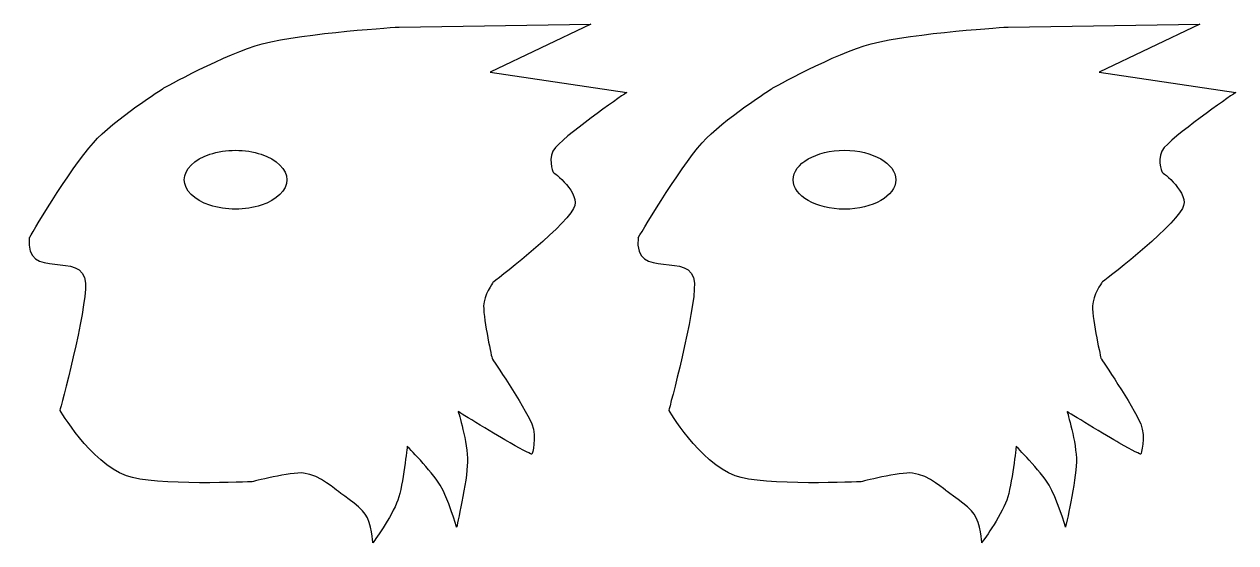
# Model space of a CAD drawing. Extents: x -0.3 to 80.1, y 0.1 to 34.5.
import ezdxf

# ---------------------------------------------------------------- set-up
doc = ezdxf.new("R2010")
doc.units = 0
doc.layers.add('Head_2', color=7, linetype='CONTINUOUS')

msp = doc.modelspace()

# ---------------------------------------------------------------- linework, layer by layer
at = {"layer": 'Head_2', "color": 7}
for p, q in [((24.599548, 34.310816), (37.326006, 34.496024)), ((37.326006, 34.496024), (30.632048, 31.321024)), ((65.010062, 34.310816), (77.73652, 34.496024)), ((77.73652, 34.496024), (71.042562, 31.321024)), ((30.632048, 31.321024), (39.707256, 29.971649)), ((71.042562, 31.321024), (80.11777, 29.971649)), ((17.13952, 24.172096), (17.13952, 24.172096)), ((57.550039, 24.172096), (57.550039, 24.172096))]:
    msp.add_line(p, q, dxfattribs=at)
for points in [[(15.504202, 33.193197), (18.351865, 33.933975), (24.599548, 34.310816), (24.599548, 34.310816)], [(55.914716, 33.193197), (58.762379, 33.933975), (65.010062, 34.310816), (65.010062, 34.310816)], [(8.936215, 30.236233), (8.936215, 30.236233), (13.130755, 32.575782), (15.504202, 33.193197)], [(49.346728, 30.236233), (49.346728, 30.236233), (53.541269, 32.575782), (55.914716, 33.193197)], [(4.305594, 26.631494), (5.665015, 28.148707), (8.936215, 30.236233), (8.936215, 30.236233)], [(39.707256, 29.971649), (39.707256, 29.971649), (36.032564, 27.465206), (34.964571, 26.31062)], [(44.716107, 26.631494), (46.075529, 28.148707), (49.346728, 30.236233), (49.346728, 30.236233)], [(80.11777, 29.971649), (80.11777, 29.971649), (76.443078, 27.465206), (75.375085, 26.31062)], [(0.046215, 20.314358), (0.046215, 20.314358), (2.701682, 24.841416), (4.305594, 26.631494)], [(40.456728, 20.314358), (40.456728, 20.314358), (43.112195, 24.841416), (44.716107, 26.631494)], [(10.332353, 24.172096), (10.332353, 24.869792), (10.981072, 25.514489), (12.034145, 25.863337)], [(12.034145, 25.863337), (13.087217, 26.212184), (14.384656, 26.212184), (15.437728, 25.863337)], [(15.437728, 25.863337), (16.490801, 25.514489), (17.13952, 24.869792), (17.13952, 24.172096)], [(34.964571, 26.31062), (34.400966, 25.701317), (34.812465, 24.679983), (34.812465, 24.679983)], [(50.742872, 24.172096), (50.742872, 25.25064), (52.266708, 26.124972), (54.146455, 26.124972)], [(54.146455, 26.124972), (56.026203, 26.124972), (57.550039, 25.25064), (57.550039, 24.172096)], [(75.375085, 26.31062), (74.81148, 25.701317), (75.222978, 24.679983), (75.222978, 24.679983)], [(12.034145, 22.480856), (10.981072, 22.829704), (10.332353, 23.474401), (10.332353, 24.172096)], [(17.13952, 24.172096), (17.13952, 23.474401), (16.490801, 22.829704), (15.437728, 22.480856)], [(34.812465, 24.679983), (34.812465, 24.679983), (36.719354, 23.26929), (36.173545, 22.268038)], [(54.146455, 22.219221), (52.266708, 22.219221), (50.742872, 23.093553), (50.742872, 24.172096)], [(57.550039, 24.172096), (57.550039, 23.093553), (56.026203, 22.219221), (54.146455, 22.219221)], [(75.222978, 24.679983), (75.222978, 24.679983), (77.129868, 23.26929), (76.584059, 22.268038)], [(15.437728, 22.480856), (14.384656, 22.132009), (13.087217, 22.132009), (12.034145, 22.480856)], [(36.173545, 22.268038), (35.387619, 20.826303), (30.817256, 17.351024), (30.817256, 17.351024)], [(76.584059, 22.268038), (75.798132, 20.826303), (71.22777, 17.351024), (71.22777, 17.351024)], [(0.046215, 20.314358), (-0.286232, 17.375969), (3.64671, 19.593043), (3.775255, 17.308863)], [(40.456728, 20.314358), (40.124282, 17.375969), (44.057223, 19.593043), (44.185769, 17.308863)], [(3.775255, 17.308863), (3.876011, 15.518459), (2.083506, 8.884358), (2.083506, 8.884358)], [(30.817256, 17.351024), (30.817256, 17.351024), (30.211329, 16.476201), (30.20427, 15.802066)], [(44.185769, 17.308863), (44.286525, 15.518459), (42.49402, 8.884358), (42.49402, 8.884358)], [(71.22777, 17.351024), (71.22777, 17.351024), (70.621842, 16.476201), (70.614783, 15.802066)], [(30.20427, 15.802066), (30.193686, 14.791689), (30.76434, 12.297483), (30.76434, 12.297483)], [(70.614783, 15.802066), (70.6042, 14.791689), (71.174853, 12.297483), (71.174853, 12.297483)], [(30.76434, 12.297483), (30.76434, 12.297483), (32.887105, 9.183437), (33.396132, 7.961774)], [(71.174853, 12.297483), (71.174853, 12.297483), (73.297619, 9.183437), (73.806645, 7.961774)], [(6.490954, 4.5171), (4.091863, 5.414887), (2.083506, 8.884358), (2.083506, 8.884358)], [(46.901468, 4.5171), (44.502377, 5.414887), (42.49402, 8.884358), (42.49402, 8.884358)], [(31.955134, 6.703093), (31.273515, 7.097322), (28.515381, 8.778524), (28.515381, 8.778524)], [(28.515381, 8.778524), (28.515381, 8.778524), (29.148461, 6.747651), (29.130223, 5.425335)], [(72.365648, 6.703093), (71.684028, 7.097322), (68.925895, 8.778524), (68.925895, 8.778524)], [(68.925895, 8.778524), (68.925895, 8.778524), (69.558974, 6.747651), (69.540736, 5.425335)], [(33.396132, 7.961774), (33.769051, 7.066771), (33.410181, 5.947483), (33.410181, 5.947483)], [(73.806645, 7.961774), (74.179565, 7.066771), (73.820695, 5.947483), (73.820695, 5.947483)], [(25.128715, 6.476649), (25.128715, 6.476649), (24.862959, 3.914795), (24.506896, 2.912849)], [(27.314295, 3.908376), (26.734558, 4.857463), (25.128715, 6.476649), (25.128715, 6.476649)], [(33.410181, 5.947483), (33.410181, 5.947483), (32.905121, 6.153643), (31.955134, 6.703093)], [(65.539228, 6.476649), (65.539228, 6.476649), (65.273473, 3.914795), (64.91741, 2.912849)], [(67.724808, 3.908376), (67.145072, 4.857463), (65.539228, 6.476649), (65.539228, 6.476649)], [(73.820695, 5.947483), (73.820695, 5.947483), (73.315634, 6.153643), (72.365648, 6.703093)], [(29.130223, 5.425335), (29.113184, 4.190012), (28.409548, 1.105608), (28.409548, 1.105608)], [(69.540736, 5.425335), (69.523697, 4.190012), (68.820062, 1.105608), (68.820062, 1.105608)], [(14.809965, 4.121858), (14.809965, 4.121858), (8.334015, 3.827387), (6.490954, 4.5171)], [(18.255295, 4.697676), (17.44163, 4.784718), (14.809965, 4.121858), (14.809965, 4.121858)], [(20.498506, 3.513316), (20.498506, 3.513316), (19.337811, 4.58187), (18.255295, 4.697676)], [(55.220478, 4.121858), (55.220478, 4.121858), (48.744529, 3.827387), (46.901468, 4.5171)], [(58.665808, 4.697676), (57.852143, 4.784718), (55.220478, 4.121858), (55.220478, 4.121858)], [(60.90902, 3.513316), (60.90902, 3.513316), (59.748325, 4.58187), (58.665808, 4.697676)], [(22.350103, 1.979836), (21.974688, 2.528193), (20.498506, 3.513316), (20.498506, 3.513316)], [(28.409548, 1.105608), (28.409548, 1.105608), (27.828171, 3.067115), (27.314295, 3.908376)], [(62.760617, 1.979836), (62.385202, 2.528193), (60.90902, 3.513316), (60.90902, 3.513316)], [(68.820062, 1.105608), (68.820062, 1.105608), (68.238685, 3.067115), (67.724808, 3.908376)], [(24.506896, 2.912849), (24.104489, 1.780488), (22.853298, 0.073733), (22.853298, 0.073733)], [(64.91741, 2.912849), (64.515003, 1.780488), (63.263812, 0.073733), (63.263812, 0.073733)], [(22.853298, 0.073733), (22.853298, 0.073733), (22.75962, 1.381666), (22.350103, 1.979836)], [(63.263812, 0.073733), (63.263812, 0.073733), (63.170133, 1.381666), (62.760617, 1.979836)]]:
    msp.add_open_spline(points, degree=3, dxfattribs=at)

doc.saveas('drawing.dxf')
